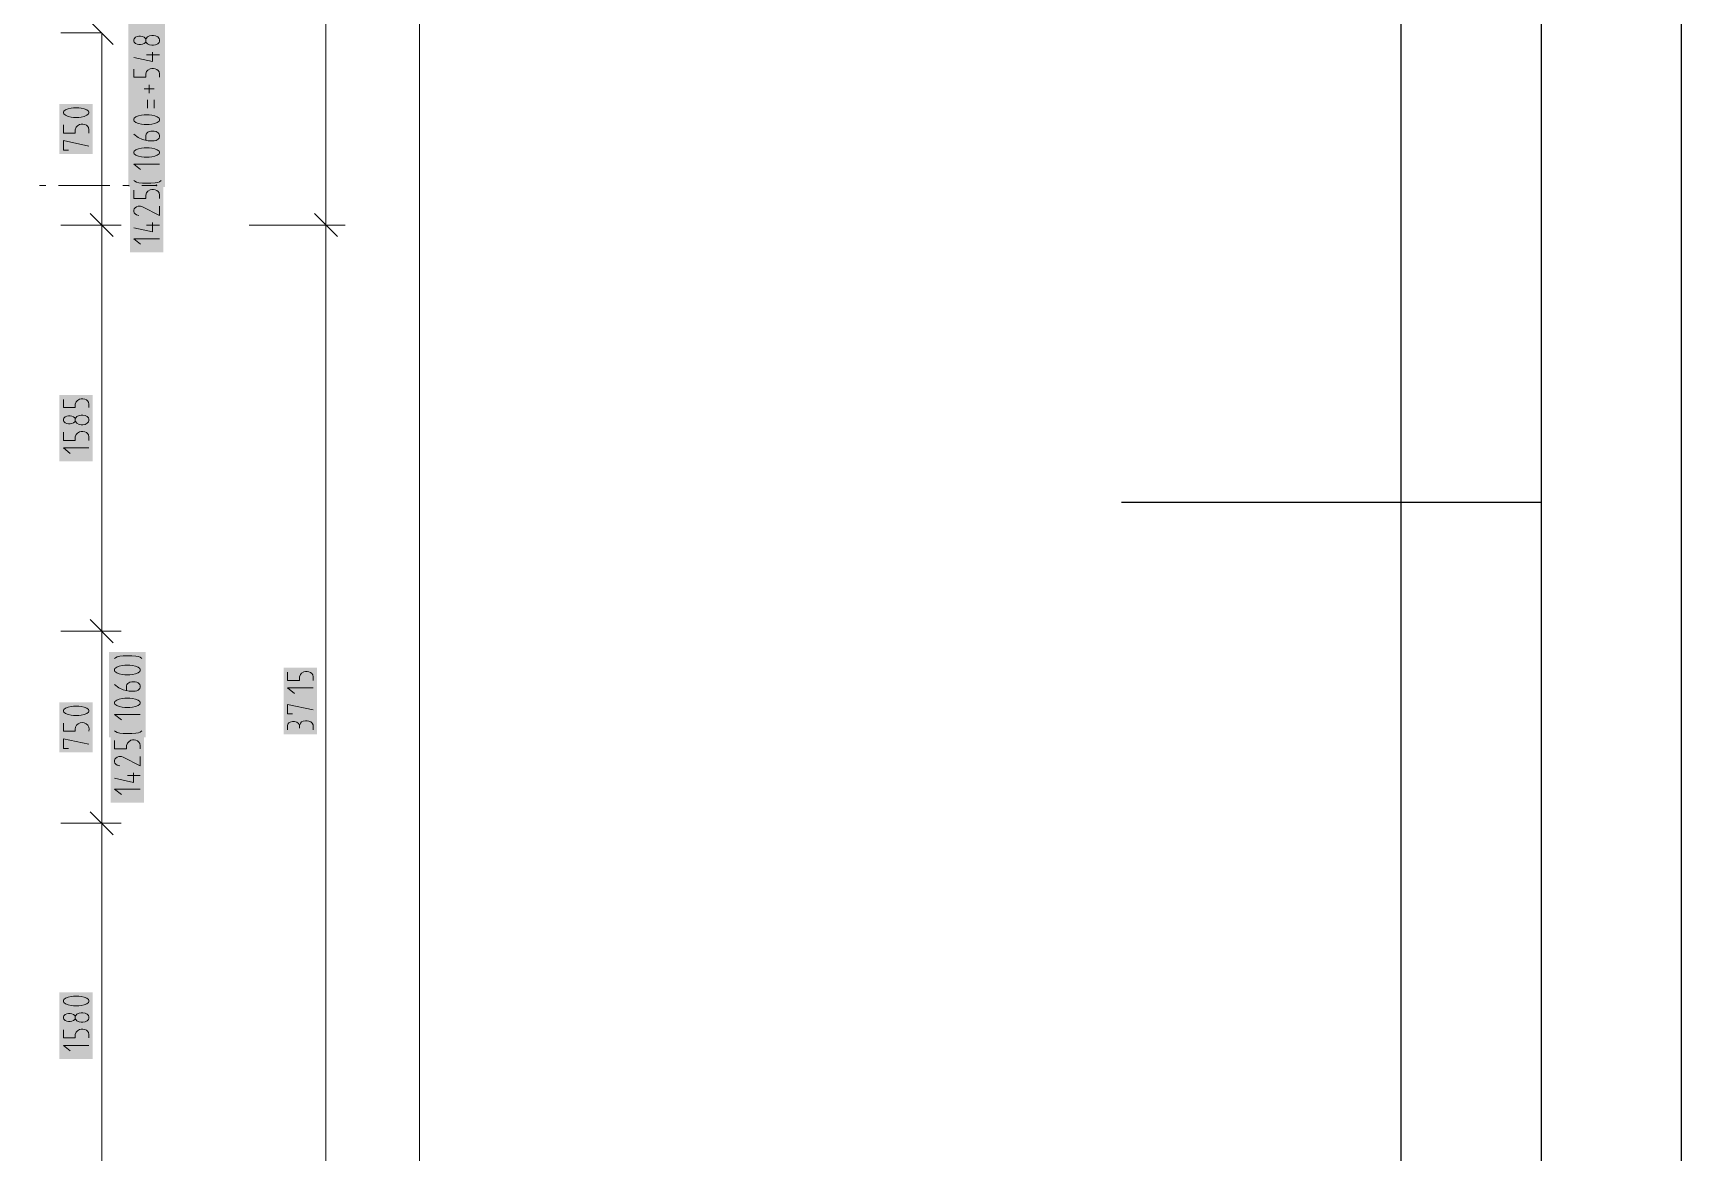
# Model space of a CAD drawing. Header units: millimetres. Extents: x 0 to 594, y 0 to 420.
# Drawn here: x 535.1 to 594, y 186.8 to 226.8 of the extents above; entities that cross this region are included whole.
import ezdxf

# ---------------------------------------------------------------- set-up
doc = ezdxf.new("R2010")
doc.units = ezdxf.units.MM
doc.header["$LTSCALE"] = 8
for name, color, linetype in [('035', 5, 'Continuous'), ('07', 7, 'Continuous'), ('PDF_Koty delkove', 7, 'Continuous'), ('PDF_Osy hlavni', 7, 'Continuous')]:
    doc.layers.add(name, color=color, linetype=linetype)

# ---------------------------------------------------------------- blocks, each defined once
blk = doc.blocks.new('IEC_border_a2')
at = {"layer": '035'}
for p, q in [((584, 10), (584, 410)), ((588.983, 210), (584, 210))]:
    blk.add_line(p, q, dxfattribs=at)
blk.add_lwpolyline([(0, 420), (594, 420), (594, 0), (0, 0)], close=True, dxfattribs=at)
at = {"layer": '07'}
blk.add_line((584, 210), (574, 210), dxfattribs=at)
blk.add_lwpolyline([(5, 415), (589, 415), (589, 5), (5, 5)], close=True, dxfattribs=at)

msp = doc.modelspace()

# ---------------------------------------------------------------- linework, layer by layer
at = {"layer": 'PDF_Koty delkove', "lineweight": 18}
for points in [[(545.577, 127.278), (545.577, 141.932), (545.577, 185.894), (545.577, 219.919), (545.577, 238.969), (545.577, 272.992), (545.577, 309.627), (545.577, 316.956), (545.577, 331.61)], [(548.914, 141.932), (548.914, 316.956)], [(537.566, 226.788), (537.245, 226.788), (536.1, 226.788)], [(537.978, 226.376), (537.154, 227.2)], [(537.566, 141.932), (537.566, 147.614), (537.566, 148.036), (537.566, 151.09), (537.566, 152.279), (537.566, 152.551), (537.566, 157.049), (537.566, 157.136), (537.566, 157.14), (537.566, 157.256), (537.566, 167.576), (537.566, 169.221), (537.566, 169.505), (537.566, 174.903), (537.566, 174.979), (537.566, 175.454), (537.566, 179.494), (537.566, 180.119), (537.566, 184.062), (537.566, 198.533), (537.566, 205.402), (537.566, 219.919), (537.566, 226.788)], [(539.137, 226.472), (539.122, 226.448), (539.076, 226.411), (539.015, 226.387), (538.954, 226.375), (538.893, 226.375), (538.832, 226.387), (538.771, 226.411), (538.725, 226.46), (538.71, 226.497), (538.71, 226.545), (538.725, 226.582), (538.771, 226.631), (538.832, 226.655), (538.893, 226.668), (538.954, 226.668), (539.015, 226.655), (539.076, 226.631), (539.122, 226.594), (539.137, 226.57)], [(539.382, 226.106), (539.382, 225.763), (538.71, 225.911)], [(539.626, 226.008), (539.168, 226.008)], [(538.71, 225.495), (538.71, 225.202), (539.137, 225.202), (539.137, 225.325), (539.168, 225.41), (539.214, 225.459), (539.29, 225.507), (539.351, 225.519), (539.412, 225.519), (539.473, 225.507), (539.534, 225.483), (539.58, 225.446), (539.611, 225.398), (539.626, 225.325), (539.626, 225.202)], [(539.442, 224.787), (539.076, 224.787)], [(539.199, 224.103), (539.199, 224.396)], [(539.259, 224.64), (539.259, 224.934)], [(539.442, 224.103), (539.442, 224.396)], [(536.74, 224.112), (536.557, 224.112), (536.467, 224.099), (536.359, 224.075), (536.268, 224.038), (536.206, 223.99), (536.192, 223.965)], [(536.192, 223.965), (536.192, 223.917), (536.206, 223.892), (536.268, 223.843), (536.359, 223.806), (536.467, 223.781), (536.557, 223.769), (536.74, 223.769), (536.832, 223.781), (536.939, 223.806), (537.031, 223.843), (537.092, 223.892), (537.108, 223.917), (537.108, 223.965), (537.092, 223.99), (537.031, 224.038), (536.939, 224.075), (536.832, 224.099), (536.74, 224.112)], [(536.192, 223.5), (536.192, 223.207), (536.619, 223.207), (536.619, 223.329), (536.65, 223.415), (536.696, 223.464), (536.772, 223.512), (536.832, 223.525), (536.893, 223.525), (536.955, 223.512), (537.015, 223.488), (537.061, 223.451), (537.092, 223.403), (537.108, 223.329), (537.108, 223.207)], [(539.137, 222.955), (539.137, 223.126), (539.153, 223.175), (539.183, 223.212), (539.214, 223.236), (539.259, 223.26), (539.32, 223.272), (539.442, 223.272), (539.504, 223.26), (539.549, 223.236), (539.58, 223.212), (539.611, 223.175), (539.626, 223.126), (539.626, 223.078), (539.611, 223.029), (539.58, 222.992)], [(536.374, 222.595), (536.192, 222.595), (536.192, 222.938), (537.108, 222.742)], [(539.58, 222.992), (539.549, 222.968), (539.504, 222.943), (539.442, 222.93), (539.229, 222.93), (539.015, 222.979), (538.863, 223.053), (538.71, 223.175)], [(539.626, 222.1), (538.71, 222.1), (538.954, 221.905)], [(539.687, 221.514), (539.626, 221.465), (539.565, 221.441), (539.473, 221.429), (539.32, 221.416), (539.015, 221.416), (538.893, 221.429), (538.802, 221.453), (538.741, 221.49), (538.71, 221.514)], [(538.71, 221.163), (538.71, 220.87), (539.137, 220.87), (539.137, 220.992), (539.168, 221.077), (539.214, 221.127), (539.29, 221.175), (539.351, 221.187), (539.412, 221.187), (539.473, 221.175), (539.534, 221.151), (539.58, 221.114), (539.611, 221.066), (539.626, 220.992), (539.626, 220.87)], [(537.978, 219.506), (537.154, 220.331)], [(539.626, 220.601), (539.626, 220.259), (539.015, 220.577), (538.954, 220.601), (538.863, 220.601), (538.802, 220.577), (538.756, 220.54), (538.725, 220.504), (538.71, 220.455), (538.71, 220.406), (538.725, 220.357), (538.756, 220.321), (538.802, 220.284), (538.893, 220.259)], [(545.989, 219.506), (545.165, 220.331)], [(537.245, 219.919), (536.1, 219.919)], [(538.253, 219.919), (537.566, 219.919), (536.879, 219.919)], [(537.566, 219.919), (537.245, 219.919)], [(539.382, 220.015), (539.382, 219.673), (538.71, 219.82)], [(539.626, 219.918), (539.168, 219.918)], [(545.577, 219.919), (545.257, 219.919), (542.829, 219.919)], [(546.264, 219.919), (545.577, 219.919), (544.89, 219.919)], [(539.626, 219.429), (538.71, 219.429), (538.954, 219.234)], [(536.192, 213.688), (536.192, 213.395), (536.619, 213.395), (536.619, 213.517), (536.65, 213.602), (536.696, 213.652), (536.772, 213.7), (536.832, 213.712), (536.893, 213.712), (536.955, 213.7), (537.015, 213.676), (537.061, 213.639), (537.092, 213.591), (537.108, 213.517), (537.108, 213.395)], [(536.314, 212.82), (536.252, 212.844), (536.206, 212.893), (536.192, 212.93), (536.192, 212.979), (536.206, 213.015), (536.252, 213.064), (536.314, 213.089), (536.374, 213.101), (536.435, 213.101), (536.497, 213.089), (536.557, 213.064), (536.603, 213.028), (536.619, 213.003)], [(536.619, 212.905), (536.603, 212.881), (536.557, 212.844), (536.497, 212.82), (536.435, 212.808), (536.374, 212.808), (536.314, 212.82)], [(536.192, 212.514), (536.192, 212.22), (536.619, 212.22), (536.619, 212.343), (536.65, 212.428), (536.696, 212.477), (536.772, 212.526), (536.832, 212.538), (536.893, 212.538), (536.955, 212.526), (537.015, 212.502), (537.061, 212.465), (537.092, 212.416), (537.108, 212.343), (537.108, 212.22)], [(537.108, 211.951), (536.192, 211.951), (536.435, 211.756)], [(537.978, 204.99), (537.154, 205.814)], [(537.566, 205.402), (537.245, 205.402), (536.1, 205.402)], [(538.253, 205.402), (537.566, 205.402), (536.879, 205.402)], [(538.024, 204.427), (538.054, 204.451)], [(538.054, 204.451), (538.115, 204.488), (538.206, 204.512), (538.329, 204.525), (538.634, 204.525), (538.787, 204.512), (538.878, 204.501), (538.939, 204.476), (539, 204.427)], [(544.203, 203.934), (544.203, 203.641), (544.63, 203.641), (544.63, 203.763), (544.661, 203.848), (544.707, 203.897), (544.783, 203.946), (544.843, 203.958), (544.905, 203.958), (544.966, 203.946), (545.027, 203.922), (545.072, 203.885), (545.104, 203.836), (545.119, 203.763), (545.119, 203.641)], [(538.45, 203.279), (538.45, 203.45), (538.466, 203.499), (538.496, 203.536), (538.527, 203.56), (538.572, 203.584), (538.634, 203.596), (538.755, 203.596), (538.817, 203.584), (538.863, 203.56), (538.893, 203.536), (538.924, 203.499), (538.939, 203.45), (538.939, 203.401), (538.924, 203.352), (538.893, 203.316), (538.863, 203.292), (538.817, 203.267), (538.755, 203.254), (538.542, 203.254), (538.329, 203.303), (538.176, 203.377), (538.024, 203.499)], [(545.119, 203.371), (544.203, 203.371), (544.447, 203.176)], [(538.572, 203.01), (538.389, 203.01), (538.298, 202.998), (538.191, 202.974), (538.1, 202.937), (538.038, 202.889), (538.024, 202.864), (538.024, 202.815), (538.038, 202.79), (538.1, 202.742), (538.191, 202.705), (538.298, 202.681), (538.389, 202.668), (538.572, 202.668), (538.664, 202.681), (538.771, 202.705), (538.863, 202.742), (538.924, 202.79), (538.939, 202.815), (538.939, 202.864), (538.924, 202.889), (538.863, 202.937)], [(538.863, 202.937), (538.771, 202.974), (538.664, 202.998), (538.572, 203.01)], [(544.386, 202.441), (544.203, 202.441), (544.203, 202.784), (545.119, 202.589)], [(538.939, 202.424), (538.024, 202.424), (538.267, 202.229)], [(544.203, 201.879), (544.203, 202.026), (544.218, 202.075), (544.249, 202.124), (544.295, 202.149), (544.386, 202.173), (544.447, 202.173), (544.538, 202.149), (544.6, 202.099), (544.63, 202.026), (544.63, 201.928)], [(545.119, 201.879), (545.119, 202.05), (545.088, 202.111), (545.042, 202.16), (544.966, 202.185), (544.905, 202.197), (544.843, 202.197), (544.767, 202.185), (544.707, 202.16), (544.661, 202.111), (544.63, 202.026)], [(536.374, 201.209), (536.192, 201.209), (536.192, 201.552), (537.108, 201.357)], [(539, 201.838), (538.939, 201.789), (538.878, 201.765), (538.787, 201.752), (538.634, 201.74), (538.329, 201.74), (538.206, 201.752), (538.115, 201.777), (538.054, 201.814), (538.024, 201.838)], [(538.024, 201.487), (538.024, 201.194), (538.45, 201.194), (538.45, 201.316), (538.482, 201.401), (538.527, 201.45), (538.603, 201.499), (538.664, 201.511), (538.725, 201.511), (538.787, 201.499), (538.847, 201.475), (538.893, 201.438), (538.924, 201.39), (538.939, 201.316), (538.939, 201.194)], [(538.939, 200.925), (538.939, 200.583), (538.329, 200.901), (538.267, 200.925), (538.176, 200.925), (538.115, 200.901), (538.069, 200.864), (538.038, 200.828), (538.024, 200.779), (538.024, 200.73)], [(538.024, 200.73), (538.038, 200.681), (538.069, 200.644), (538.115, 200.608), (538.206, 200.583)], [(538.695, 200.339), (538.695, 199.997), (538.024, 200.144)], [(538.939, 200.241), (538.482, 200.241)], [(538.939, 199.753), (538.024, 199.753), (538.267, 199.558)], [(537.566, 198.533), (537.245, 198.533), (536.1, 198.533)], [(538.253, 198.533), (537.566, 198.533), (536.879, 198.533)], [(537.978, 198.121), (537.154, 198.945)], [(536.619, 191.542), (536.603, 191.518), (536.557, 191.481), (536.497, 191.457), (536.435, 191.445), (536.374, 191.445), (536.314, 191.457), (536.252, 191.481), (536.206, 191.531), (536.192, 191.567), (536.192, 191.616), (536.206, 191.652), (536.252, 191.702), (536.314, 191.726), (536.374, 191.738), (536.435, 191.738), (536.497, 191.726), (536.557, 191.702), (536.603, 191.665), (536.619, 191.641)], [(536.893, 191.762), (536.832, 191.762), (536.756, 191.75), (536.68, 191.714), (536.634, 191.665), (536.619, 191.641), (536.619, 191.542), (536.634, 191.518), (536.68, 191.469), (536.756, 191.432), (536.832, 191.42), (536.893, 191.42), (536.969, 191.432), (537.046, 191.469), (537.092, 191.518), (537.108, 191.567), (537.108, 191.616), (537.092, 191.665), (537.046, 191.714)], [(537.046, 191.714), (536.969, 191.75), (536.893, 191.762)], [(536.192, 191.151), (536.192, 190.858), (536.619, 190.858), (536.619, 190.98), (536.65, 191.065), (536.696, 191.114), (536.772, 191.163), (536.832, 191.175), (536.893, 191.175), (536.955, 191.163), (537.015, 191.139), (537.061, 191.102), (537.092, 191.054), (537.108, 190.98), (537.108, 190.858)], [(537.108, 190.588), (536.192, 190.588), (536.435, 190.393)]]:
    msp.add_lwpolyline(points, dxfattribs=at)
for points in [[(539.412, 226.692), (539.351, 226.692), (539.275, 226.679), (539.199, 226.643), (539.153, 226.594), (539.137, 226.57), (539.137, 226.472), (539.153, 226.448), (539.199, 226.399), (539.275, 226.362), (539.351, 226.35), (539.412, 226.35), (539.488, 226.362), (539.565, 226.399), (539.611, 226.448), (539.626, 226.497), (539.626, 226.545), (539.611, 226.594), (539.565, 226.643), (539.488, 226.679)], [(539.259, 223.859), (539.076, 223.859), (538.985, 223.846), (538.878, 223.822), (538.787, 223.785), (538.725, 223.737), (538.71, 223.712), (538.71, 223.664), (538.725, 223.639), (538.787, 223.59), (538.878, 223.554), (538.985, 223.529), (539.076, 223.516), (539.259, 223.516), (539.351, 223.529), (539.458, 223.554), (539.549, 223.59), (539.611, 223.639), (539.626, 223.664), (539.626, 223.712), (539.611, 223.737), (539.549, 223.785), (539.458, 223.822), (539.351, 223.846)], [(539.259, 222.686), (539.076, 222.686), (538.985, 222.674), (538.878, 222.65), (538.787, 222.613), (538.725, 222.565), (538.71, 222.54), (538.71, 222.491), (538.725, 222.467), (538.787, 222.418), (538.878, 222.382), (538.985, 222.357), (539.076, 222.344), (539.259, 222.344), (539.351, 222.357), (539.458, 222.382), (539.549, 222.418), (539.611, 222.467), (539.626, 222.491), (539.626, 222.54), (539.611, 222.565), (539.549, 222.613), (539.458, 222.65), (539.351, 222.674)], [(536.893, 213.125), (536.832, 213.125), (536.756, 213.113), (536.68, 213.077), (536.634, 213.028), (536.619, 213.003), (536.619, 212.905), (536.634, 212.881), (536.68, 212.832), (536.756, 212.795), (536.832, 212.783), (536.893, 212.783), (536.969, 212.795), (537.046, 212.832), (537.092, 212.881), (537.108, 212.93), (537.108, 212.979), (537.092, 213.028), (537.046, 213.077), (536.969, 213.113)], [(538.572, 204.183), (538.389, 204.183), (538.298, 204.17), (538.191, 204.146), (538.1, 204.109), (538.038, 204.061), (538.024, 204.036), (538.024, 203.988), (538.038, 203.963), (538.1, 203.914), (538.191, 203.878), (538.298, 203.853), (538.389, 203.84), (538.572, 203.84), (538.664, 203.853), (538.771, 203.878), (538.863, 203.914), (538.924, 203.963), (538.939, 203.988), (538.939, 204.036), (538.924, 204.061), (538.863, 204.109), (538.771, 204.146), (538.664, 204.17)], [(536.74, 202.726), (536.557, 202.726), (536.467, 202.714), (536.359, 202.689), (536.268, 202.653), (536.206, 202.604), (536.192, 202.579), (536.192, 202.531), (536.206, 202.506), (536.268, 202.457), (536.359, 202.421), (536.467, 202.396), (536.557, 202.383), (536.74, 202.383), (536.832, 202.396), (536.939, 202.421), (537.031, 202.457), (537.092, 202.506), (537.108, 202.531), (537.108, 202.579), (537.092, 202.604), (537.031, 202.653), (536.939, 202.689), (536.832, 202.714)], [(536.74, 192.35), (536.557, 192.35), (536.467, 192.337), (536.359, 192.313), (536.268, 192.276), (536.206, 192.228), (536.192, 192.203), (536.192, 192.154), (536.206, 192.129), (536.268, 192.081), (536.359, 192.044), (536.467, 192.019), (536.557, 192.007), (536.74, 192.007), (536.832, 192.019), (536.939, 192.044), (537.031, 192.081), (537.092, 192.129), (537.108, 192.154), (537.108, 192.203), (537.092, 192.228), (537.031, 192.276), (536.939, 192.313), (536.832, 192.337)]]:
    msp.add_lwpolyline(points, close=True, dxfattribs=at)
msp.add_lwpolyline([(536.192, 202.115), (536.192, 201.821), (536.619, 201.821, -1.306851), (537.108, 201.821)], format="xyb", dxfattribs=at)
at = {"layer": 'PDF_Koty delkove', "color": 7, "lineweight": 18, "true_color": 0xffffff, "transparency": 33554559}
for points in [[(539.825, 221.279), (539.825, 227.757), (538.512, 221.279), (538.512, 227.757)], [(537.245, 222.457), (537.245, 224.249), (536.054, 222.457), (536.054, 224.249)], [(539.764, 218.949), (539.764, 221.324), (538.573, 218.949), (538.573, 221.324)], [(537.245, 211.471), (537.245, 213.85), (536.054, 211.471), (536.054, 213.85)], [(539.138, 201.603), (539.138, 204.662), (537.825, 201.603), (537.825, 204.662)], [(545.257, 201.717), (545.257, 204.095), (544.066, 201.717), (544.066, 204.095)], [(537.245, 201.072), (537.245, 202.863), (536.054, 201.072), (536.054, 202.863)], [(539.077, 199.273), (539.077, 201.648), (537.886, 199.273), (537.886, 201.648)], [(537.245, 190.108), (537.245, 192.487), (536.054, 190.108), (536.054, 192.487)]]:
    msp.add_solid(points, dxfattribs=at)
at = {"layer": 'PDF_Osy hlavni', "lineweight": 18}
for points in [[(535.564, 221.338), (535.335, 221.338)], [(537.854, 221.338), (536.022, 221.338)], [(538.541, 221.338), (538.312, 221.338)], [(539.512, 221.338), (538.999, 221.338)]]:
    msp.add_lwpolyline(points, dxfattribs=at)
at = {"layer": 'PDF_Osy hlavni', "lineweight": 18, "transparency": 33554559}
msp.add_solid([(539.553, 221.338), (539.512, 221.297), (539.512, 221.379), (539.471, 221.338)], dxfattribs=at)

# ---------------------------------------------------------------- block references
msp.add_blockref('IEC_border_a2', (0, 0))

doc.saveas('drawing.dxf')
